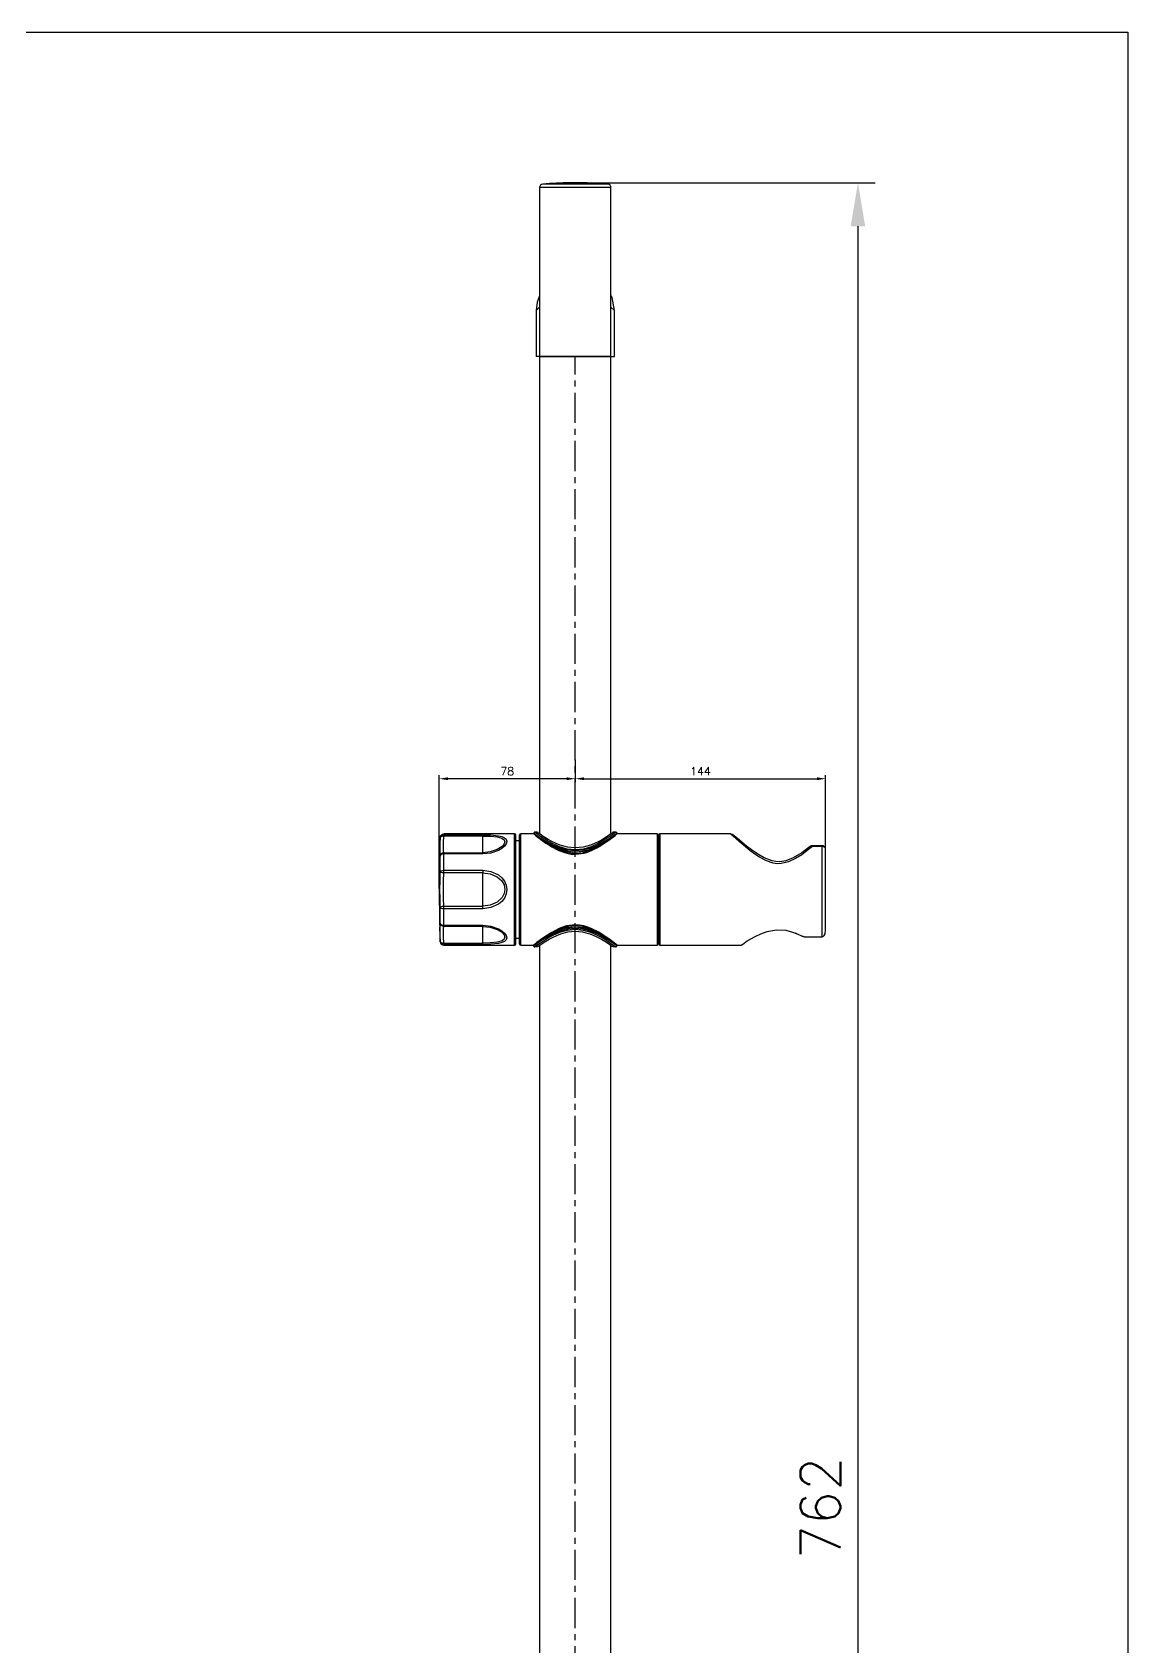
# Model space of a CAD drawing. Extents: x -6516 to -5886, y -2869 to -1978.
# Drawn here: x -6200.6 to -5885.6, y -2442.2 to -1978 of the extents above; entities that cross this region are included whole.
import ezdxf

# ---------------------------------------------------------------- set-up
doc = ezdxf.new("R2010")
doc.units = 0
doc.header["$LTSCALE"] = 23.1
doc.header["$MEASUREMENT"] = 0
doc.linetypes.add('CENTER', pattern=[0.6, 0.375, -0.075, 0.075, -0.075])
doc.layers.get('0').update_dxf_attribs({"linetype": 'CONTINUOUS'})
doc.layers.get('Defpoints').update_dxf_attribs({"linetype": 'CONTINUOUS'})
doc.styles.get("Standard").update_dxf_attribs({"font": 'txt.shx', "bigfont": 'whgtxt.shx'})
doc.dimstyles.get("Standard").update_dxf_attribs({"dimtxt": 2.5, "dimasz": 0.18, "dimexe": 0.18, "dimexo": 0.0625, "dimgap": 0.09, "dimtad": 0, "dimtih": 1, "dimtoh": 1, "dimdec": 4, "dimzin": 0, "dimdsep": 46, "dimtxsty": 'Standard', "dimcen": 0.09, "dimadec": 0, "dimazin": 0, "dimtp": 0.001, "dimtm": 0.001, "dimtfac": 1, "dimtdec": 4, "dimtofl": 0, "dimtmove": 0, "dimatfit": 0, "dimfxl": 0, "dimtolj": 1, "dimtzin": 0, "dimarcsym": 0})

# ---------------------------------------------------------------- blocks, each defined once
blk = doc.blocks.new('*D100')
at = {"color": 2, "lineweight": -2}
for p, q in [((-6044.46, -2187.21), (-6044.46, -2193.63)), ((-6083.59, -2224.19), (-6083.59, -2191.63)), ((-6046.96, -2192.63), (-6081.09, -2192.63))]:
    blk.add_line(p, q, dxfattribs=at)
at = {"color": 2}
for points in [[(-6081.09, -2192.21), (-6081.09, -2193.04), (-6083.59, -2192.63)], [(-6046.96, -2192.21), (-6046.96, -2193.04), (-6044.46, -2192.63)]]:
    blk.add_solid(points, dxfattribs=at)
at = {"layer": 'Defpoints', "color": 0}
for p in [(-6044.46, -2186.91), (-6083.59, -2192.63), (-6083.59, -2224.49)]:
    blk.add_point(p, dxfattribs=at)
at = {"color": 2, "insert": (-6064.02, -2190.48), "char_height": 2.3, "attachment_point": 5}
blk.add_mtext('\\A1;78', dxfattribs=at)
blk = doc.blocks.new('*D101')
at = {"color": 2, "lineweight": -2}
for p, q in [((-6044.46, -2187.81), (-6044.46, -2193.63)), ((-6041.96, -2192.63), (-5974.96, -2192.63)), ((-5972.46, -2212.58), (-5972.46, -2191.63))]:
    blk.add_line(p, q, dxfattribs=at)
at = {"color": 2}
for points in [[(-6041.96, -2192.21), (-6041.96, -2193.04), (-6044.46, -2192.63)], [(-5974.96, -2192.21), (-5974.96, -2193.04), (-5972.46, -2192.63)]]:
    blk.add_solid(points, dxfattribs=at)
at = {"layer": 'Defpoints', "color": 0}
for p in [(-6044.46, -2187.51), (-5972.46, -2192.63), (-5972.46, -2212.88)]:
    blk.add_point(p, dxfattribs=at)
at = {"color": 2, "insert": (-6008.46, -2190.48), "char_height": 2.3, "attachment_point": 5}
blk.add_mtext('\\A1;144', dxfattribs=at)
blk = doc.blocks.new('*D105')
at = {"color": 2, "lineweight": -2}
for p, q in [((-6042.96, -2021.28), (-5958.18, -2021.28)), ((-5963.18, -2033.78), (-5963.18, -2770.81)), ((-6042.96, -2783.31), (-5958.18, -2783.31))]:
    blk.add_line(p, q, dxfattribs=at)
at = {"color": 2}
for points in [[(-5965.27, -2033.78), (-5961.1, -2033.78), (-5963.18, -2021.28)], [(-5965.27, -2770.81), (-5961.1, -2770.81), (-5963.18, -2783.31)]]:
    blk.add_solid(points, dxfattribs=at)
at = {"layer": 'Defpoints', "color": 0}
for p in [(-6044.46, -2021.28), (-6044.46, -2783.31), (-5963.18, -2783.31)]:
    blk.add_point(p, dxfattribs=at)
at = {"color": 2, "insert": (-5973.93, -2402.29), "char_height": 11.5, "attachment_point": 5, "rotation": 90}
blk.add_mtext('\\A1;762', dxfattribs=at)

msp = doc.modelspace()

# ---------------------------------------------------------------- linework, layer by layer
for p, q in [((-6515.6, -1978.04), (-5885.6, -1978.04)), ((-5885.6, -1978.04), (-5885.6, -2869.04)), ((-6054.71, -2022.7), (-6054.71, -2056.71)), ((-6042.96, -2021.28), (-6045.96, -2021.28)), ((-6034.21, -2056.71), (-6034.21, -2022.7)), ((-6055.71, -2058.04), (-6055.71, -2071.29)), ((-6033.21, -2071.29), (-6033.21, -2058.04)), ((-6054.71, -2071.29), (-6055.71, -2071.29)), ((-6054.71, -2071.29), (-6034.21, -2071.29)), ((-6034.21, -2071.29), (-6054.71, -2071.29)), ((-6054.71, -2071.29), (-6054.71, -2208.51)), ((-6034.21, -2208.51), (-6034.21, -2071.29)), ((-6034.21, -2071.29), (-6033.21, -2071.29)), ((-6061.89, -2208.49), (-6082.3, -2208.49)), ((-6061.59, -2240.19), (-6061.59, -2208.79)), ((-6060.46, -2240.19), (-6060.46, -2208.79)), ((-6056.46, -2208.49), (-6060.16, -2208.49)), ((-6056.46, -2208.29), (-6056.35, -2208.37)), ((-6055.46, -2207.99), (-6056.17, -2207.99)), ((-6056.05, -2208.07), (-6056.16, -2207.99)), ((-6055.97, -2208.88), (-6055.5, -2209.25)), ((-6055.46, -2207.99), (-6055.26, -2208.14)), ((-6055.26, -2208.13), (-6055.31, -2208.1)), ((-6033.66, -2208.13), (-6033.46, -2207.99)), ((-6032.76, -2207.99), (-6033.46, -2207.99)), ((-6032.57, -2208.37), (-6032.69, -2208.45)), ((-6032.46, -2208.39), (-6032.64, -2208.52)), ((-6032.46, -2208.29), (-6032.57, -2208.37)), ((-6020.96, -2208.49), (-6032.46, -2208.49)), ((-6020.66, -2208.79), (-6020.66, -2224.49)), ((-6020.46, -2208.79), (-6020.46, -2240.19)), ((-5999.75, -2208.49), (-6020.16, -2208.49)), ((-6060.46, -2210.49), (-6061.59, -2210.49)), ((-6055.5, -2209.25), (-6055.26, -2209.43)), ((-6020.46, -2209.49), (-6020.66, -2209.49)), ((-5973.46, -2211.88), (-5976.28, -2211.88)), ((-5972.46, -2236.1), (-5972.46, -2212.88)), ((-6020.66, -2224.49), (-6020.66, -2240.19)), ((-6082.3, -2240.49), (-6061.89, -2240.49)), ((-6061.59, -2238.49), (-6060.46, -2238.49)), ((-6060.16, -2240.49), (-6056.46, -2240.49)), ((-6056.44, -2240.68), (-6056.44, -2240.57)), ((-6055.44, -2240.98), (-6056.14, -2240.98)), ((-6054.71, -2240.47), (-6054.71, -2630.25)), ((-6034.21, -2630.25), (-6034.21, -2240.47)), ((-6033.42, -2239.74), (-6033.68, -2239.54)), ((-6032.78, -2240.98), (-6033.49, -2240.98)), ((-6032.48, -2240.57), (-6032.48, -2240.68)), ((-6032.46, -2240.49), (-6020.96, -2240.49)), ((-6020.66, -2239.49), (-6020.46, -2239.49)), ((-6020.16, -2240.49), (-5996.8, -2240.49)), ((-5978.64, -2238.05), (-5973.46, -2238.05))]:
    msp.add_line(p, q)
at = {"color": 2}
for p, q in [((-6044.46, -2022.7), (-6054.71, -2022.7)), ((-6034.21, -2022.7), (-6044.46, -2022.7)), ((-6055.71, -2058.04), (-6054.71, -2057.04)), ((-6054.71, -2056.72), (-6054.71, -2056.74)), ((-6054.71, -2056.82), (-6054.71, -2057.04)), ((-6054.71, -2057.04), (-6054.71, -2071.29)), ((-6034.21, -2056.74), (-6034.21, -2056.72)), ((-6034.21, -2057.04), (-6034.21, -2056.82)), ((-6034.21, -2057.04), (-6033.21, -2058.04)), ((-6034.21, -2071.29), (-6034.21, -2057.04)), ((-6082.3, -2208.73), (-6082.3, -2208.49)), ((-6082.3, -2209.12), (-6082.3, -2208.73)), ((-6082.3, -2208.73), (-6071.09, -2208.73)), ((-6071.09, -2209.12), (-6082.3, -2209.12)), ((-6071.09, -2208.73), (-6071.09, -2209.12)), ((-6071.09, -2213.9), (-6071.09, -2209.12)), ((-6061.89, -2240.49), (-6061.89, -2208.49)), ((-6060.16, -2240.49), (-6060.16, -2208.49)), ((-6020.96, -2208.49), (-6020.96, -2240.49)), ((-6020.16, -2208.49), (-6020.16, -2240.49)), ((-6083.3, -2209.67), (-6083.3, -2209.45)), ((-5973.46, -2212.11), (-5976.26, -2212.11)), ((-5973.46, -2212.11), (-5973.46, -2211.88)), ((-5973.46, -2238.05), (-5973.46, -2212.11)), ((-6083.3, -2219.3), (-6083.3, -2214.87)), ((-6082.3, -2214.25), (-6082.3, -2213.9)), ((-6082.3, -2213.9), (-6071.09, -2213.9)), ((-6082.3, -2218.96), (-6082.3, -2214.25)), ((-6071.09, -2214.25), (-6082.3, -2214.25)), ((-6071.09, -2214.25), (-6071.09, -2213.9)), ((-6082.3, -2219.71), (-6082.3, -2218.96)), ((-6082.3, -2218.96), (-6071.09, -2218.96)), ((-6071.09, -2219.71), (-6082.3, -2219.71)), ((-6071.09, -2218.96), (-6071.09, -2219.71)), ((-6071.09, -2229.28), (-6071.09, -2219.71)), ((-6083.3, -2234.12), (-6083.3, -2229.69)), ((-6082.3, -2230.02), (-6082.3, -2229.28)), ((-6082.3, -2229.28), (-6071.09, -2229.28)), ((-6082.3, -2234.73), (-6082.3, -2230.02)), ((-6071.09, -2230.02), (-6082.3, -2230.02)), ((-6071.09, -2230.02), (-6071.09, -2229.28)), ((-6082.3, -2235.09), (-6082.3, -2234.73)), ((-6082.3, -2234.73), (-6071.09, -2234.73)), ((-6071.09, -2235.09), (-6082.3, -2235.09)), ((-6071.09, -2234.73), (-6071.09, -2235.09)), ((-6071.09, -2239.87), (-6071.09, -2235.09)), ((-5979.24, -2237.91), (-5981.61, -2236.89)), ((-6083.3, -2239.53), (-6083.3, -2239.31)), ((-6082.3, -2240.26), (-6082.3, -2239.87)), ((-6082.3, -2239.87), (-6071.09, -2239.87)), ((-6082.3, -2240.49), (-6082.3, -2240.26)), ((-6071.09, -2240.26), (-6082.3, -2240.26)), ((-6071.09, -2240.26), (-6071.09, -2239.87))]:
    msp.add_line(p, q, dxfattribs=at)
at = {"color": 1, "linetype": 'CENTER'}
msp.add_line((-6044.46, -2783.31), (-6044.46, -2071.29), dxfattribs=at)
at = {"color": 2, "flags": 128}
for points in [[(-6044.46, -2021.71), (-6046.28, -2021.71), (-6048.04, -2021.71), (-6049.65, -2021.71), (-6051.07, -2021.71), (-6052.23, -2021.71), (-6053.09, -2021.71), (-6053.63, -2021.71), (-6053.8, -2021.71)], [(-6035.12, -2021.71), (-6035.3, -2021.71), (-6035.83, -2021.71), (-6036.69, -2021.71), (-6037.85, -2021.71), (-6039.27, -2021.71), (-6040.89, -2021.71), (-6042.64, -2021.71), (-6044.46, -2021.71)], [(-6054.71, -2056.73), (-6054.71, -2056.79), (-6054.71, -2056.81), (-6054.71, -2056.82)], [(-6034.21, -2056.82), (-6034.21, -2056.81), (-6034.21, -2056.79), (-6034.21, -2056.73)], [(-6083.3, -2209.67), (-6083.22, -2209.32), (-6083, -2209), (-6082.66, -2208.79), (-6082.3, -2208.73)], [(-6082.3, -2209.12), (-6082.67, -2209.15), (-6082.84, -2209.2), (-6083, -2209.27), (-6083.12, -2209.35), (-6083.23, -2209.46), (-6083.3, -2209.67)], [(-6082.3, -2213.9), (-6082.36, -2213.37), (-6082.37, -2212.37), (-6082.36, -2210.93), (-6082.3, -2209.12)], [(-6071.09, -2208.73), (-6068.71, -2208.79), (-6066.53, -2209.02), (-6065.6, -2209.25), (-6064.84, -2209.58), (-6064.34, -2210.05), (-6064.16, -2210.63), (-6064.33, -2211.31), (-6064.84, -2212.01), (-6065.6, -2212.66), (-6066.53, -2213.22), (-6068.71, -2213.99), (-6071.09, -2214.25)], [(-6071.09, -2209.12), (-6068.92, -2209.16), (-6066.91, -2209.37), (-6065.61, -2209.72), (-6064.94, -2210.15), (-6064.69, -2210.77)], [(-6056.46, -2208.39), (-6056.22, -2208.57), (-6055.92, -2208.79), (-6055.49, -2209.09), (-6054.47, -2209.79), (-6052.92, -2210.78), (-6051.77, -2211.45), (-6050.93, -2211.89), (-6050.24, -2212.23), (-6049.67, -2212.48), (-6049.14, -2212.7), (-6046.73, -2213.42), (-6044.46, -2213.65), (-6043.36, -2213.59), (-6042.25, -2213.43), (-6041.65, -2213.3), (-6041.04, -2213.13), (-6040.42, -2212.93), (-6039.78, -2212.7), (-6039.35, -2212.52), (-6038.89, -2212.32), (-6038.22, -2212), (-6037.26, -2211.51), (-6036.01, -2210.78), (-6034.85, -2210.06), (-6034.03, -2209.51), (-6033.43, -2209.09), (-6032.7, -2208.57), (-6032.58, -2208.48)], [(-6056.35, -2208.37), (-6056.23, -2208.45), (-6055.49, -2208.96), (-6054.92, -2209.34), (-6054.1, -2209.86), (-6052.91, -2210.58), (-6050.81, -2211.69), (-6049.13, -2212.4), (-6048.31, -2212.67), (-6047.51, -2212.9), (-6046.71, -2213.07), (-6044.46, -2213.29), (-6042.21, -2213.07), (-6039.79, -2212.4), (-6038.99, -2212.08), (-6038.11, -2211.69), (-6037.09, -2211.18), (-6036.01, -2210.58), (-6034.82, -2209.86), (-6034.01, -2209.34), (-6033.43, -2208.96), (-6032.99, -2208.66), (-6032.69, -2208.45), (-6032.46, -2208.29), (-6032.46, -2208.29)], [(-6032.76, -2207.99), (-6033, -2208.17), (-6033.7, -2208.67), (-6034.79, -2209.42), (-6036.22, -2210.32), (-6037.92, -2211.28), (-6039.89, -2212.16), (-6042.09, -2212.83), (-6044.46, -2213.08), (-6046.83, -2212.83), (-6049.04, -2212.16), (-6051, -2211.28), (-6052.71, -2210.32), (-6054.13, -2209.42), (-6055.22, -2208.67), (-6055.92, -2208.17), (-6056.05, -2208.07)], [(-6055.26, -2209.43), (-6054.84, -2209.75), (-6053.98, -2210.38), (-6052.92, -2211.12), (-6052.08, -2211.67), (-6051.19, -2212.21), (-6049.79, -2212.97), (-6049.19, -2213.25), (-6048.37, -2213.59), (-6047.6, -2213.86), (-6046.9, -2214.06), (-6045.66, -2214.29), (-6044.42, -2214.36), (-6041.94, -2214.03), (-6040.91, -2213.72), (-6039.65, -2213.21), (-6038.3, -2212.54), (-6037.07, -2211.81), (-6035.95, -2211.08), (-6034.43, -2210), (-6033.41, -2209.24), (-6032.99, -2208.91), (-6032.69, -2208.67), (-6032.66, -2208.65)], [(-5976.26, -2212.11), (-5977.74, -2213.3), (-5979.33, -2214.46), (-5981.12, -2215.59), (-5983.1, -2216.52), (-5985.28, -2217.03), (-5986.4, -2217.05), (-5987.52, -2216.9), (-5989.46, -2216.26), (-5991.48, -2215.19), (-5992.79, -2214.33), (-5993.87, -2213.54), (-5994.72, -2212.87), (-5996.22, -2211.64), (-5997.32, -2210.69), (-5998.34, -2209.78), (-5999.1, -2209.1), (-5999.59, -2208.64), (-5999.75, -2208.49)], [(-6083.3, -2214.87), (-6083.36, -2214.3), (-6083.37, -2213.21), (-6083.36, -2211.64), (-6083.3, -2209.67)], [(-6064.69, -2210.77), (-6064.87, -2211.38), (-6065.46, -2212.09), (-6066.91, -2213.02), (-6068.91, -2213.68), (-6071.09, -2213.9)], [(-6064.69, -2210.77), (-6064.69, -2210.77), (-6064.69, -2210.77), (-6064.69, -2210.77), (-6064.69, -2210.77), (-6064.69, -2210.77), (-6064.69, -2210.77), (-6064.69, -2210.77), (-6064.69, -2210.77)], [(-5976.26, -2212.11), (-5976.44, -2212.04), (-5976.65, -2212.01), (-5976.81, -2212.05), (-5976.88, -2212.11)], [(-5976.26, -2211.89), (-5976.26, -2211.89), (-5976.26, -2211.96), (-5976.26, -2212.11)], [(-5972.46, -2212.88), (-5972.54, -2212.59), (-5972.75, -2212.34), (-5973.08, -2212.17), (-5973.46, -2212.11)], [(-6083.3, -2214.87), (-6083.23, -2214.51), (-6083.12, -2214.32), (-6083, -2214.18), (-6082.82, -2214.04), (-6082.67, -2213.97), (-6082.3, -2213.9)], [(-6082.3, -2214.25), (-6082.67, -2214.3), (-6083, -2214.43), (-6083.22, -2214.64), (-6083.3, -2214.87)], [(-6083.3, -2229.69), (-6083.36, -2227.15), (-6083.37, -2224.49), (-6083.36, -2221.84), (-6083.3, -2219.3)], [(-6083.3, -2219.3), (-6083.22, -2219.17), (-6083, -2219.06), (-6082.66, -2218.99), (-6082.3, -2218.96)], [(-6082.3, -2219.71), (-6082.67, -2219.67), (-6082.84, -2219.63), (-6083, -2219.58), (-6083.12, -2219.52), (-6083.23, -2219.44), (-6083.3, -2219.3)], [(-6082.3, -2229.28), (-6082.36, -2226.94), (-6082.37, -2224.49), (-6082.36, -2222.05), (-6082.3, -2219.71)], [(-6071.09, -2218.96), (-6068.71, -2219.29), (-6066.53, -2220.3), (-6065.6, -2221.09), (-6064.84, -2222.07), (-6064.34, -2223.23), (-6064.16, -2224.49), (-6064.33, -2225.76), (-6064.84, -2226.92), (-6065.6, -2227.9), (-6066.53, -2228.69), (-6068.71, -2229.69), (-6071.09, -2230.02)], [(-6071.09, -2219.71), (-6068.92, -2219.98), (-6066.91, -2220.84), (-6065.61, -2222), (-6064.94, -2223.14), (-6064.69, -2224.49)], [(-6064.69, -2224.49), (-6064.87, -2225.64), (-6065.46, -2226.8), (-6066.91, -2228.14), (-6068.91, -2229), (-6071.09, -2229.28)], [(-6064.69, -2224.49), (-6064.69, -2224.49), (-6064.69, -2224.49), (-6064.69, -2224.49), (-6064.69, -2224.49), (-6064.69, -2224.49), (-6064.69, -2224.49), (-6064.69, -2224.49), (-6064.69, -2224.49)], [(-6083.3, -2229.69), (-6083.29, -2229.64), (-6083.28, -2229.62), (-6083.23, -2229.54), (-6083.12, -2229.47), (-6083, -2229.41), (-6082.84, -2229.35), (-6082.67, -2229.31), (-6082.3, -2229.28)], [(-6082.3, -2230.02), (-6082.67, -2230), (-6083, -2229.92), (-6083.22, -2229.81), (-6083.3, -2229.69)], [(-6083.3, -2239.31), (-6083.36, -2237.34), (-6083.37, -2235.78), (-6083.36, -2234.69), (-6083.3, -2234.12)], [(-6082.3, -2235.09), (-6082.67, -2235.02), (-6082.82, -2234.94), (-6083, -2234.8), (-6083.12, -2234.67), (-6083.23, -2234.47), (-6083.3, -2234.12)], [(-6083.3, -2234.12), (-6083.22, -2234.35), (-6083, -2234.55), (-6082.84, -2234.63), (-6082.66, -2234.69), (-6082.3, -2234.73)], [(-6082.3, -2239.87), (-6082.36, -2238.06), (-6082.37, -2236.62), (-6082.36, -2235.61), (-6082.3, -2235.09)], [(-6071.09, -2234.73), (-6068.71, -2235), (-6066.53, -2235.77), (-6065.6, -2236.33), (-6064.84, -2236.98), (-6064.34, -2237.67), (-6064.16, -2238.35), (-6064.34, -2238.94), (-6064.84, -2239.4), (-6065.6, -2239.73), (-6066.53, -2239.96), (-6068.71, -2240.2), (-6071.09, -2240.26)], [(-6071.09, -2235.09), (-6068.92, -2235.31), (-6066.91, -2235.97), (-6065.61, -2236.77), (-6064.94, -2237.48), (-6064.69, -2238.21)], [(-6033.68, -2239.54), (-6034.47, -2238.95), (-6036, -2237.87), (-6037.73, -2236.78), (-6039.72, -2235.74), (-6040.87, -2235.28), (-6042.01, -2234.93), (-6043.25, -2234.7), (-6044.49, -2234.62), (-6046.97, -2234.95), (-6048.11, -2235.3), (-6049.26, -2235.76), (-6051.24, -2236.8), (-6052.96, -2237.89), (-6054.48, -2238.97), (-6055.5, -2239.74), (-6055.92, -2240.07), (-6056.22, -2240.3), (-6056.46, -2240.49)], [(-6032.48, -2240.57), (-6032.74, -2240.39), (-6033.4, -2239.92), (-6034.55, -2239.13), (-6035.33, -2238.62), (-6036.27, -2238.04), (-6038.4, -2236.89), (-6040.31, -2236.09), (-6041.29, -2235.78), (-6042.23, -2235.56), (-6044.47, -2235.34), (-6046.69, -2235.56), (-6047.43, -2235.73), (-6048.2, -2235.95), (-6048.99, -2236.23), (-6049.95, -2236.63), (-6051.04, -2237.15), (-6051.89, -2237.6), (-6052.65, -2238.04), (-6053.6, -2238.62), (-6054.39, -2239.14), (-6055.54, -2239.93), (-6056.18, -2240.39), (-6056.44, -2240.57)], [(-6032.48, -2240.68), (-6032.83, -2240.44), (-6033.66, -2239.87), (-6034.27, -2239.47), (-6035.1, -2238.94), (-6036.26, -2238.26), (-6037.63, -2237.53), (-6038.84, -2236.97), (-6039.94, -2236.53), (-6040.73, -2236.27), (-6041.5, -2236.06), (-6042.26, -2235.9), (-6044.45, -2235.7), (-6046.62, -2235.89), (-6048.97, -2236.53), (-6049.78, -2236.84), (-6050.65, -2237.22), (-6051.63, -2237.7), (-6052.66, -2238.25), (-6053.58, -2238.79), (-6054.3, -2239.24), (-6054.83, -2239.59), (-6055.27, -2239.88), (-6055.75, -2240.2), (-6056.1, -2240.44), (-6056.44, -2240.68)], [(-6056.14, -2240.98), (-6055.77, -2240.71), (-6055, -2240.16), (-6053.88, -2239.4), (-6052.46, -2238.51), (-6050.79, -2237.6), (-6048.87, -2236.76), (-6046.74, -2236.14), (-6044.46, -2235.9), (-6042.18, -2236.14), (-6040.05, -2236.76), (-6038.14, -2237.6), (-6036.46, -2238.51), (-6035.04, -2239.4), (-6033.92, -2240.16), (-6033.15, -2240.71), (-6032.78, -2240.98)], [(-6083.3, -2239.31), (-6083.23, -2239.52), (-6083.12, -2239.63), (-6083, -2239.71), (-6082.84, -2239.79), (-6082.67, -2239.84), (-6082.3, -2239.87)], [(-6082.3, -2240.26), (-6082.66, -2240.19), (-6083, -2239.98), (-6083.22, -2239.66), (-6083.3, -2239.31)], [(-6064.69, -2238.22), (-6064.87, -2238.75), (-6065.46, -2239.2), (-6066.91, -2239.62), (-6068.91, -2239.82), (-6071.09, -2239.87)], [(-6064.69, -2238.21), (-6064.69, -2238.21), (-6064.69, -2238.21), (-6064.69, -2238.21), (-6064.69, -2238.21), (-6064.69, -2238.21), (-6064.69, -2238.22), (-6064.69, -2238.22), (-6064.69, -2238.22)]]:
    msp.add_lwpolyline(points, dxfattribs=at)
at = {"flags": 128}
for points in [[(-6054.71, -2053.81), (-6055.44, -2055.58), (-6055.71, -2058.04)], [(-6033.21, -2058.04), (-6033.85, -2054.32), (-6034.21, -2053.66)], [(-6083.3, -2209.45), (-6083.2, -2209.05), (-6082.93, -2208.71), (-6082.62, -2208.54), (-6082.3, -2208.49)], [(-6056.21, -2208.47), (-6056.23, -2208.45), (-6056.46, -2208.29)], [(-6055.64, -2209.01), (-6055.39, -2209.19), (-6054.28, -2209.96), (-6052.83, -2210.88), (-6051.09, -2211.86), (-6049.1, -2212.77), (-6046.87, -2213.45), (-6044.46, -2213.72), (-6042.05, -2213.45), (-6039.82, -2212.77), (-6037.83, -2211.86), (-6036.1, -2210.88), (-6034.65, -2209.96), (-6033.53, -2209.19), (-6032.81, -2208.67), (-6032.68, -2208.58)], [(-6055.46, -2207.99), (-6055.36, -2208), (-6055.25, -2208.04), (-6055.22, -2208.06)], [(-6055.2, -2208.06), (-6055.32, -2208.03), (-6055.32, -2208.08)], [(-6055.12, -2208.13), (-6055.31, -2208.07), (-6055.31, -2208.07)], [(-6033.46, -2207.99), (-6033.67, -2208.14), (-6033.94, -2208.33), (-6034.32, -2208.59), (-6035.25, -2209.2), (-6036.67, -2210.06), (-6037.71, -2210.63), (-6038.98, -2211.24), (-6040.12, -2211.7), (-6041.16, -2212.03), (-6042.2, -2212.29), (-6044.45, -2212.51), (-6046.71, -2212.29), (-6047.75, -2212.04), (-6048.79, -2211.71), (-6049.95, -2211.24), (-6051.2, -2210.64), (-6052.25, -2210.07), (-6053.66, -2209.21), (-6054.6, -2208.59), (-6055.25, -2208.14), (-6055.26, -2208.13)], [(-6034.18, -2208.49), (-6033.67, -2208.14), (-6033.66, -2208.13)], [(-6033.6, -2208.08), (-6033.6, -2208.03), (-6033.72, -2208.06)], [(-6033.71, -2208.06), (-6033.67, -2208.04), (-6033.57, -2208), (-6033.46, -2207.99)], [(-5999.75, -2208.49), (-5999.54, -2208.52), (-5999.33, -2208.58), (-5999.15, -2208.69), (-5999.05, -2208.78)], [(-5976.87, -2212.09), (-5979.36, -2213.91), (-5981.76, -2215.35), (-5983.89, -2216.22), (-5985.61, -2216.52), (-5986.83, -2216.47), (-5987.89, -2216.26), (-5990.15, -2215.36), (-5991.32, -2214.71), (-5992.51, -2213.94), (-5993.81, -2213.03), (-5995.19, -2211.99), (-5996.55, -2210.89), (-5997.8, -2209.85), (-5998.73, -2209.05), (-5999.04, -2208.78)], [(-6033.69, -2209.3), (-6033.99, -2209.53), (-6035.14, -2210.35), (-6036.33, -2211.16), (-6037.79, -2212.05), (-6038.94, -2212.68), (-6039.93, -2213.14), (-6041.03, -2213.58), (-6042.51, -2213.99), (-6044.37, -2214.2), (-6046.55, -2213.96), (-6048.91, -2213.18), (-6051.27, -2211.97), (-6053.48, -2210.56), (-6054.45, -2209.88), (-6055.27, -2209.27)], [(-6033.32, -2239.95), (-6033.75, -2239.64), (-6034.9, -2238.86), (-6036.35, -2237.95), (-6038.05, -2237.01), (-6039.98, -2236.15), (-6042.14, -2235.51), (-6044.46, -2235.27), (-6046.78, -2235.51), (-6048.94, -2236.15), (-6050.88, -2237.01), (-6052.58, -2237.95), (-6054.02, -2238.86), (-6055.17, -2239.64), (-6055.96, -2240.2), (-6056.05, -2240.27)], [(-6055.44, -2240.98), (-6055.32, -2240.9), (-6055.12, -2240.75), (-6054.8, -2240.53), (-6054.39, -2240.25), (-6053.43, -2239.63), (-6052.01, -2238.78), (-6050.98, -2238.23), (-6049.77, -2237.66), (-6048.63, -2237.22), (-6046.62, -2236.68), (-6044.46, -2236.47), (-6042.36, -2236.67), (-6041.38, -2236.89), (-6040.31, -2237.22), (-6038.5, -2237.96), (-6036.93, -2238.77), (-6035.51, -2239.62), (-6034.54, -2240.25), (-6033.81, -2240.75), (-6033.49, -2240.98)], [(-6055.18, -2239.64), (-6054.93, -2239.46), (-6053.79, -2238.64), (-6052.6, -2237.83), (-6051.14, -2236.94), (-6050, -2236.31), (-6049.01, -2235.85), (-6047.91, -2235.41), (-6046.43, -2235), (-6044.57, -2234.79), (-6042.39, -2235.02), (-6040.04, -2235.79), (-6037.68, -2237), (-6035.46, -2238.41), (-6034.49, -2239.09), (-6033.66, -2239.7)], [(-5996.8, -2240.49), (-5996.32, -2240.16), (-5994.99, -2239.27), (-5992.76, -2237.96), (-5991.14, -2237.17), (-5989.32, -2236.51), (-5986.69, -2236.02), (-5983.96, -2236.18), (-5981.08, -2237.05), (-5979.24, -2237.91)], [(-5973.46, -2238.05), (-5973.29, -2238.02), (-5973.1, -2237.93), (-5972.88, -2237.71), (-5972.63, -2237.22), (-5972.46, -2236.11), (-5972.46, -2236.1)], [(-6083.3, -2239.53), (-6083.22, -2239.89), (-6083, -2240.21), (-6082.66, -2240.42), (-6082.3, -2240.49)], [(-6032.46, -2240.49), (-6032.7, -2240.3), (-6033.42, -2239.74)], [(-5978.64, -2238.05), (-5978.77, -2238.04), (-5978.89, -2238.03), (-5979.01, -2238), (-5979.12, -2237.97), (-5979.18, -2237.94), (-5979.24, -2237.91)]]:
    msp.add_lwpolyline(points, dxfattribs=at)
for centre, radius, start, end in [((-6053.71, -2022.7), 1, 95.3612, 180), ((-6044.46, -2121.27), 100, 90.8595, 95.3608), ((-6044.46, -2121.27), 100, 84.6388, 89.1405), ((-6035.21, -2022.7), 1, 360, 84.6388), ((-6061.89, -2208.79), 0.3, 0, 90), ((-6060.16, -2208.79), 0.3, 90, 180), ((-6056.11, -2208.33), 0.301, 90.5155, 180.4643), ((-6032.76, -2208.29), 0.3, 0.0011, 90), ((-6032.56, -2208.39), 0.1, 270, 0.0031), ((-6020.96, -2208.79), 0.3, 360, 90), ((-6020.16, -2208.79), 0.3, 90, 180), ((-5683.59, -2224.49), 400, 177.8455, 182.1546), ((-5976.26, -2212.88), 1, 89.9234, 127.9625), ((-5973.46, -2212.88), 1, 0, 90), ((-6061.89, -2240.19), 0.3, 270, 0), ((-6060.16, -2240.19), 0.3, 180, 270), ((-6056.34, -2240.57), 0.1, 90.0654, 179.9817), ((-6056.14, -2240.68), 0.299, 179.9767, 270.0678), ((-6032.78, -2240.68), 0.299, 269.9355, 0.0397), ((-6032.59, -2240.57), 0.101, 0.0334, 89.9415), ((-6020.96, -2240.19), 0.3, 270, 0), ((-6020.16, -2240.19), 0.3, 180, 270)]:
    msp.add_arc(centre, radius, start, end)
at = {"color": 2}
msp.add_arc((-6032.82, -2208.33), 0.301, 359.5357, 89.4843, dxfattribs=at)

# ---------------------------------------------------------------- dimensions: what is measured, and where the dimension line sits
dim = msp.add_linear_dim(base=(-5963.18, -2783.31), p1=(-6044.46, -2021.28), p2=(-6044.46, -2783.31), angle=90, dimstyle='Standard', override={"dimscale": 5, "dimtxt": 2.3, "dimasz": 2.5, "dimexe": 1, "dimexo": 0.3, "dimgap": 1, "dimtad": 1, "dimtih": 0, "dimtoh": 0, "dimdec": 0, "dimlfac": 1, "dimcen": 0, "dimclrd": 2, "dimclre": 2, "dimclrt": 2, "dimtp": 0.1, "dimtm": 0, "dimtfac": 0.5, "dimtdec": 2, "dimatfit": 3})
dim.commit()
dim.dimension.update_dxf_attribs({"geometry": '*D105', "text_midpoint": (-5973.93, -2402.29)})
for base, p1, p2, picture, middle in [((-6083.59, -2192.63), (-6044.46, -2186.91), (-6083.59, -2224.49), '*D100', (-6064.02, -2190.48)), ((-5972.46, -2192.63), (-6044.46, -2187.51), (-5972.46, -2212.88), '*D101', (-6008.46, -2190.48))]:
    dim = msp.add_linear_dim(base=base, p1=p1, p2=p2, dimstyle='Standard', override={"dimtxt": 2.3, "dimasz": 2.5, "dimexe": 1, "dimexo": 0.3, "dimgap": 1, "dimtad": 1, "dimtih": 0, "dimtoh": 0, "dimdec": 0, "dimlfac": 2, "dimcen": 0, "dimclrd": 2, "dimclre": 2, "dimclrt": 2, "dimtp": 0.1, "dimtm": 0, "dimtfac": 0.5, "dimtdec": 2, "dimatfit": 3})
    dim.commit()
    dim.dimension.update_dxf_attribs({"geometry": picture, "text_midpoint": middle})

doc.saveas('drawing.dxf')
